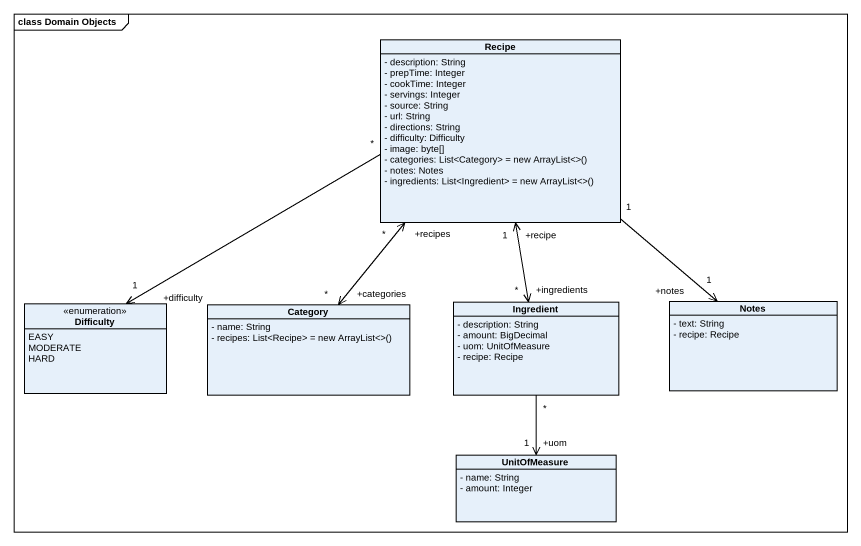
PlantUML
@startuml
mainframe class Domain Objects
hide circle
hide empty members
skinparam classAttributeIconSize 0
class Recipe {
  - description: String
  - prepTime: Integer
  - cookTime: Integer
  - servings: Integer
  - source: String
  - url: String
  - directions: String
  - difficulty: Difficulty
  - image: byte[]
  {field} - categories: List<Category> = new ArrayList<>()
  - notes: Notes
  {field} - ingredients: List<Ingredient> = new ArrayList<>()
}
enum Difficulty {
  EASY
  MODERATE
  HARD
}
class Category {
  - name: String
  {field} - recipes: List<Recipe> = new ArrayList<>()
}
class Ingredient {
  - description: String
  - amount: BigDecimal
  - uom: UnitOfMeasure
  - recipe: Recipe
}
class Notes {
  - text: String
  - recipe: Recipe
}
class UnitOfMeasure {
  - name: String
  - amount: Integer
}
Recipe "*" -left-> "+difficulty\n1" Difficulty
Recipe "+recipes\n*" <--> "+categories\n*" Category
Recipe "+recipe\n1" <--> "+ingredients\n*" Ingredient
Recipe "1" --> "+notes\n1" Notes
Ingredient "*" --> "+uom\n1" UnitOfMeasure
@enduml
